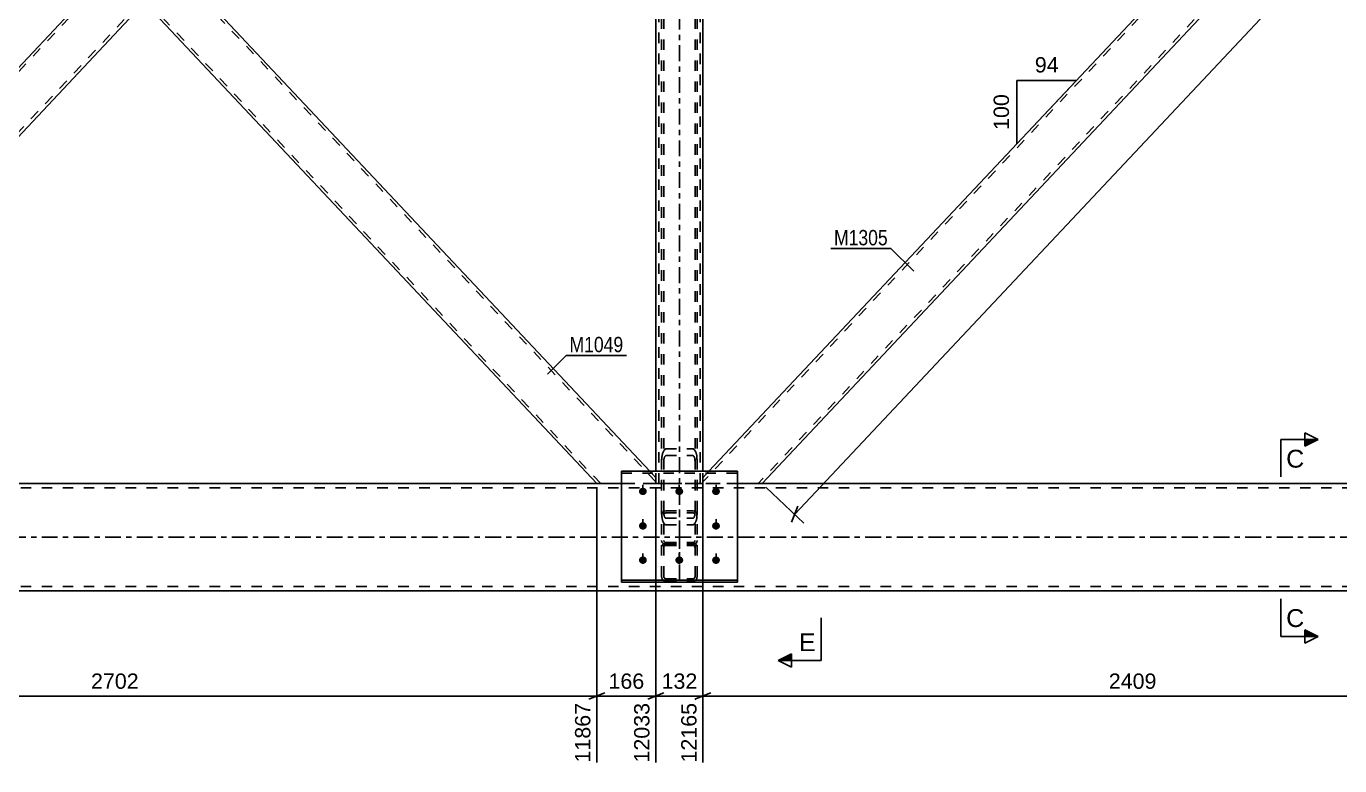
# Model space of a CAD drawing. Header units: millimetres. Extents: x -106 to 1083, y -547 to 294.
# Drawn here: x 681.8 to 927.3, y -255.4 to -117.2 of the extents above; entities that cross this region are included whole.
import ezdxf

# ---------------------------------------------------------------- set-up
doc = ezdxf.new("R2010")
doc.units = ezdxf.units.MM
doc.linetypes.add('DXK_LINE_DOT2', pattern=[3.9198, 1.9599, -1.9599])
doc.linetypes.add('DXK_LINE_DOT3', pattern=[5.9187, 2.979, -0.9799, 0.9799, -0.9799])
doc.styles.add('Arial', font='ARIAL.TTF', dxfattribs={"height": 0.2})
doc.styles.add('Arial Narrow', font='ARIALN.TTF', dxfattribs={"height": 0.2})

# ---------------------------------------------------------------- blocks, each defined once
blk = doc.blocks.new('Part-761556658-1579 - 1390')
at = {"color": 7, "linetype": 'DXK_LINE_DOT2'}
for p, q in [((808.23, -10), (799.43, -10)), ((799.43, -11.1), (799.43, -10)), ((799.97, -202.67), (799.97, -10)), ((807.7, -202.67), (807.7, -10)), ((808.23, -11.1), (808.23, -10)), ((799.43, -202.67), (799.43, -200.36)), ((808.23, -202.67), (808.23, -200.36)), ((808.23, -202.67), (799.43, -202.67))]:
    blk.add_line(p, q, dxfattribs=at)
at = {"color": 2, "linetype": 'Continuous'}
for p, q in [((799.43, -200.36), (799.43, -11.1)), ((808.23, -200.36), (808.23, -11.1))]:
    blk.add_line(p, q, dxfattribs=at)
blk = doc.blocks.new('Part-761556658-1682 - 1390')
at = {"color": 7, "linetype": 'DXK_LINE_DOT2'}
for p, q in [((968.84, -203.47), (45.43, -203.47)), ((814.68, -202.67), (793.01, -202.67)), ((968.84, -221.87), (45.43, -221.87))]:
    blk.add_line(p, q, dxfattribs=at)
at = {"color": 2, "linetype": 'Continuous'}
for p, q in [((793.01, -202.67), (414.68, -202.67)), ((960.84, -202.67), (814.68, -202.67)), ((968.84, -222.67), (45.43, -222.67))]:
    blk.add_line(p, q, dxfattribs=at)
at = {"color": 7, "linetype": 'DXK_LINE_DOT3'}
blk.add_line((45.43, -212.67), (968.84, -212.67), dxfattribs=at)
blk = doc.blocks.new('Part-761556658-1440 - 1390')
at = {"color": 2, "linetype": 'Continuous'}
for p, q in [((793.01, -200.36), (814.68, -200.36)), ((793.01, -221.09), (793.01, -200.36)), ((814.68, -220.72), (814.68, -200.36)), ((793.01, -220.72), (814.68, -220.72)), ((814.68, -221.09), (814.68, -220.72)), ((793.01, -221.09), (814.68, -221.09))]:
    blk.add_line(p, q, dxfattribs=at)
at = {"color": 7, "linetype": 'DXK_LINE_DOT2'}
blk.add_line((793.01, -200.73), (814.68, -200.73), dxfattribs=at)
blk = doc.blocks.new('Part-761556658-1486 - 1390')
at = {"color": 7, "linetype": 'DXK_LINE_DOT3'}
blk.add_line((803.84, -14.24), (803.84, -216.15), dxfattribs=at)
at = {"color": 7, "linetype": 'DXK_LINE_DOT2'}
for p, q in [((800.51, -22.85), (800.57, -22.75)), ((800.51, -207.87), (800.51, -22.85)), ((800.57, -22.75), (800.74, -22.66)), ((800.74, -22.66), (801, -22.6)), ((800.94, -22.8), (800.91, -22.85)), ((800.91, -207.87), (800.91, -22.85)), ((801.03, -22.76), (800.94, -22.8)), ((801, -22.6), (801.31, -22.58)), ((801.16, -22.73), (801.03, -22.76)), ((801.31, -22.72), (801.16, -22.73)), ((801.31, -22.58), (806.38, -22.58)), ((801.31, -22.72), (806.38, -22.72)), ((806.38, -22.58), (806.68, -22.6)), ((806.53, -22.73), (806.38, -22.72)), ((806.66, -22.76), (806.53, -22.73)), ((806.74, -22.8), (806.66, -22.76)), ((806.68, -22.6), (806.94, -22.66)), ((806.78, -22.85), (806.74, -22.8)), ((806.78, -207.87), (806.78, -22.85)), ((806.94, -22.66), (807.11, -22.75)), ((807.11, -22.75), (807.18, -22.85)), ((807.18, -207.87), (807.18, -22.85)), ((800.57, -24.69), (800.51, -24.59)), ((800.74, -24.78), (800.57, -24.69)), ((801, -24.84), (800.74, -24.78)), ((800.91, -24.59), (800.94, -24.64)), ((800.94, -24.64), (801.03, -24.68)), ((801.31, -24.86), (801, -24.84)), ((801.03, -24.68), (801.16, -24.71)), ((801.16, -24.71), (801.31, -24.72)), ((801.31, -24.72), (806.38, -24.72)), ((801.31, -24.86), (806.38, -24.86)), ((806.38, -24.72), (806.53, -24.71)), ((806.68, -24.84), (806.38, -24.86)), ((806.53, -24.71), (806.66, -24.68)), ((806.66, -24.68), (806.74, -24.64)), ((806.94, -24.78), (806.68, -24.84)), ((806.74, -24.64), (806.78, -24.59)), ((807.11, -24.69), (806.94, -24.78)), ((807.18, -24.59), (807.11, -24.69)), ((801.31, -196.18), (801, -196.37)), ((801.31, -196.18), (806.38, -196.18)), ((806.68, -196.37), (806.38, -196.18)), ((800.57, -197.73), (800.51, -198.7)), ((800.91, -198.7), (800.94, -198.22)), ((801.16, -197.53), (801.31, -197.44)), ((801.31, -197.44), (806.38, -197.44)), ((806.38, -197.44), (806.53, -197.53)), ((806.74, -198.22), (806.78, -198.7)), ((807.18, -198.7), (807.11, -197.73)), ((800.91, -202.67), (800.51, -202.67)), ((807.18, -202.67), (806.78, -202.67)), ((800.51, -207.87), (800.57, -208.84)), ((800.94, -208.36), (800.91, -207.87)), ((806.78, -207.87), (806.74, -208.36)), ((807.11, -208.84), (807.18, -207.87)), ((801, -210.2), (801.16, -210.29)), ((801.31, -209.13), (801.16, -209.04)), ((801.16, -210.29), (801.31, -210.39)), ((801.31, -209.13), (806.38, -209.13)), ((801.31, -210.39), (806.38, -210.39)), ((806.53, -209.04), (806.38, -209.13)), ((806.38, -210.39), (806.66, -210.21)), ((806.66, -210.21), (806.68, -210.2))]:
    blk.add_line(p, q, dxfattribs=at)
for centre, radius, start, end in [((803.63, -197.96), 3.07, 148.9118, 175.8159), ((804.05, -197.96), 3.07, 4.1841, 31.0882), ((802.47, -198.33), 1.54, 148.9118, 175.8159), ((805.21, -198.33), 1.54, 4.1841, 31.0882), ((802.47, -208.24), 1.54, 184.1841, 211.0882), ((805.21, -208.24), 1.54, 328.9118, 355.8159), ((803.63, -208.61), 3.07, 184.1841, 211.0882), ((804.05, -208.61), 3.07, 328.9118, 355.8159)]:
    blk.add_arc(centre, radius, start, end, dxfattribs=at)
blk = doc.blocks.new('Part-761556658-1509 - 1390')
at = {"color": 2, "linetype": 'Continuous'}
for p, q in [((703.83, -112.76), (709.87, -106.33)), ((709.87, -106.33), (798.3, -200.36)), ((788.39, -202.67), (703.83, -112.76))]:
    blk.add_line(p, q, dxfattribs=at)
at = {"color": 7, "linetype": 'DXK_LINE_DOT2'}
for p, q in [((799.43, -202.34), (709.51, -106.72)), ((704.2, -112.37), (704.23, -112.34)), ((789.12, -202.67), (704.2, -112.37)), ((798.3, -200.36), (799.43, -201.57)), ((799.43, -202.67), (788.39, -202.67)), ((799.43, -201.57), (799.43, -202.67))]:
    blk.add_line(p, q, dxfattribs=at)
blk = doc.blocks.new('Part-761556658-1561 - 1390')
at = {"color": 7, "linetype": 'DXK_LINE_DOT2'}
for p, q in [((800.57, -208.24), (800.51, -208.53)), ((800.51, -220.03), (800.51, -208.53)), ((800.74, -208), (800.57, -208.24)), ((801, -207.83), (800.74, -208)), ((800.91, -208.53), (800.94, -208.38)), ((800.91, -220.03), (800.91, -208.53)), ((800.94, -208.38), (801.03, -208.26)), ((801.31, -207.78), (801, -207.83)), ((801.03, -208.26), (801.16, -208.18)), ((801.16, -208.18), (801.31, -208.15)), ((801.31, -207.78), (806.38, -207.78)), ((801.31, -208.15), (806.38, -208.15)), ((806.68, -207.83), (806.38, -207.78)), ((806.38, -208.15), (806.53, -208.18)), ((806.53, -208.18), (806.66, -208.26)), ((806.66, -208.26), (806.74, -208.38)), ((806.94, -208), (806.68, -207.83)), ((806.74, -208.38), (806.78, -208.53)), ((806.78, -220.03), (806.78, -208.53)), ((807.11, -208.24), (806.94, -208)), ((807.18, -208.53), (807.11, -208.24)), ((807.18, -220.03), (807.18, -208.53)), ((800.51, -213.29), (800.57, -213.58)), ((800.94, -213.43), (800.91, -213.29)), ((801.03, -213.55), (800.94, -213.43)), ((801.16, -213.64), (801.03, -213.55)), ((806.66, -213.55), (806.53, -213.64)), ((806.74, -213.43), (806.66, -213.55)), ((806.78, -213.29), (806.74, -213.43)), ((807.11, -213.58), (807.18, -213.29)), ((800.51, -214.64), (800.57, -214.31)), ((800.57, -213.58), (800.74, -213.82)), ((800.74, -213.82), (801, -213.98)), ((800.94, -214.47), (800.91, -214.64)), ((801.03, -214.34), (800.94, -214.47)), ((801, -213.85), (801.31, -213.79)), ((801, -213.98), (801.31, -214.04)), ((801.16, -214.24), (801.03, -214.34)), ((801.31, -213.66), (801.16, -213.64)), ((801.31, -214.21), (801.16, -214.24)), ((801.31, -213.66), (806.38, -213.66)), ((801.31, -213.79), (806.38, -213.79)), ((801.31, -214.04), (806.38, -214.04)), ((801.31, -214.21), (806.38, -214.21)), ((806.53, -213.64), (806.38, -213.66)), ((806.38, -213.79), (806.68, -213.85)), ((806.38, -214.04), (806.68, -213.98)), ((806.53, -214.24), (806.38, -214.21)), ((806.66, -214.34), (806.53, -214.24)), ((806.74, -214.47), (806.66, -214.34)), ((806.68, -213.98), (806.94, -213.82)), ((806.78, -214.64), (806.74, -214.47)), ((806.94, -213.82), (807.11, -213.58)), ((807.11, -214.31), (807.18, -214.64)), ((800.57, -220.35), (800.51, -220.03)), ((800.91, -220.03), (800.94, -220.19)), ((800.94, -220.19), (801.03, -220.33)), ((801.31, -220.88), (801, -220.82)), ((801.03, -220.33), (801.16, -220.42)), ((801.16, -220.42), (801.31, -220.45)), ((801.31, -220.45), (806.38, -220.45)), ((801.31, -220.88), (806.38, -220.88)), ((806.38, -220.45), (806.53, -220.42)), ((806.68, -220.82), (806.38, -220.88)), ((806.53, -220.42), (806.66, -220.33)), ((806.66, -220.33), (806.74, -220.19)), ((806.74, -220.19), (806.78, -220.03)), ((807.18, -220.03), (807.11, -220.35))]:
    blk.add_line(p, q, dxfattribs=at)
at = {"color": 7, "linetype": 'DXK_LINE_DOT3'}
blk.add_line((803.84, -220.75), (803.84, -207.49), dxfattribs=at)
at = {"color": 7, "linetype": 'DXK_LINE_DOT2'}
for centre, start, end in [((801.34, -214.6), 114.32, 159.2417), ((806.34, -214.6), 20.7583, 65.68), ((801.34, -220.06), 200.7583, 245.68), ((806.34, -220.06), 294.32, 339.2417)]:
    blk.add_arc(centre, 0.827, start, end, dxfattribs=at)
blk = doc.blocks.new('Bolt-761556658-1754 - 1390')
at = {"linetype": 'Continuous'}
for points in [[(797.01, -204.81), (796.86, -204.8), (796.71, -204.75), (796.58, -204.68), (796.46, -204.58), (796.37, -204.47), (796.31, -204.33), (796.28, -204.19), (796.28, -204.05), (796.31, -203.91), (796.37, -203.78), (796.46, -203.66), (796.58, -203.56), (796.71, -203.49), (796.86, -203.45), (797.01, -203.43), (797.16, -203.45), (797.31, -203.49), (797.44, -203.56), (797.55, -203.66), (797.64, -203.78), (797.71, -203.91), (797.74, -204.05), (797.74, -204.19), (797.71, -204.33), (797.64, -204.47), (797.55, -204.58), (797.44, -204.68), (797.31, -204.75), (797.16, -204.8)], [(803.81, -204.81), (803.66, -204.8), (803.51, -204.75), (803.38, -204.68), (803.26, -204.58), (803.17, -204.47), (803.11, -204.33), (803.08, -204.19), (803.08, -204.05), (803.11, -203.91), (803.17, -203.78), (803.26, -203.66), (803.38, -203.56), (803.51, -203.49), (803.66, -203.45), (803.81, -203.43), (803.96, -203.45), (804.11, -203.49), (804.24, -203.56), (804.35, -203.66), (804.44, -203.78), (804.51, -203.91), (804.54, -204.05), (804.54, -204.19), (804.51, -204.33), (804.44, -204.47), (804.35, -204.58), (804.24, -204.68), (804.11, -204.75), (803.96, -204.8)], [(810.68, -204.81), (810.52, -204.8), (810.38, -204.75), (810.24, -204.68), (810.13, -204.58), (810.04, -204.47), (809.98, -204.33), (809.95, -204.19), (809.95, -204.05), (809.98, -203.91), (810.04, -203.78), (810.13, -203.66), (810.24, -203.56), (810.38, -203.49), (810.52, -203.45), (810.68, -203.43), (810.83, -203.45), (810.97, -203.49), (811.11, -203.56), (811.22, -203.66), (811.31, -203.78), (811.37, -203.91), (811.4, -204.05), (811.4, -204.19), (811.37, -204.33), (811.31, -204.47), (811.22, -204.58), (811.11, -204.68), (810.97, -204.75), (810.83, -204.8)], [(797.01, -211.26), (796.86, -211.25), (796.71, -211.2), (796.58, -211.13), (796.46, -211.04), (796.37, -210.92), (796.31, -210.79), (796.28, -210.65), (796.28, -210.5), (796.31, -210.36), (796.37, -210.23), (796.46, -210.11), (796.58, -210.02), (796.71, -209.94), (796.86, -209.9), (797.01, -209.89), (797.16, -209.9), (797.31, -209.94), (797.44, -210.02), (797.55, -210.11), (797.64, -210.23), (797.71, -210.36), (797.74, -210.5), (797.74, -210.65), (797.71, -210.79), (797.64, -210.92), (797.55, -211.04), (797.44, -211.13), (797.31, -211.2), (797.16, -211.25)], [(810.68, -211.26), (810.52, -211.25), (810.38, -211.2), (810.24, -211.13), (810.13, -211.04), (810.04, -210.92), (809.98, -210.79), (809.95, -210.65), (809.95, -210.5), (809.98, -210.36), (810.04, -210.23), (810.13, -210.11), (810.24, -210.02), (810.38, -209.94), (810.52, -209.9), (810.68, -209.89), (810.83, -209.9), (810.97, -209.94), (811.11, -210.02), (811.22, -210.11), (811.31, -210.23), (811.37, -210.36), (811.4, -210.5), (811.4, -210.65), (811.37, -210.79), (811.31, -210.92), (811.22, -211.04), (811.11, -211.13), (810.97, -211.2), (810.83, -211.25)], [(797.01, -217.65), (796.86, -217.64), (796.71, -217.59), (796.58, -217.52), (796.46, -217.43), (796.37, -217.31), (796.31, -217.18), (796.28, -217.04), (796.28, -216.89), (796.31, -216.75), (796.37, -216.62), (796.46, -216.5), (796.58, -216.41), (796.71, -216.33), (796.86, -216.29), (797.01, -216.27), (797.16, -216.29), (797.31, -216.33), (797.44, -216.41), (797.55, -216.5), (797.64, -216.62), (797.71, -216.75), (797.74, -216.89), (797.74, -217.04), (797.71, -217.18), (797.64, -217.31), (797.55, -217.43), (797.44, -217.52), (797.31, -217.59), (797.16, -217.64)], [(803.81, -217.65), (803.66, -217.64), (803.51, -217.59), (803.38, -217.52), (803.26, -217.43), (803.17, -217.31), (803.11, -217.18), (803.08, -217.04), (803.08, -216.89), (803.11, -216.75), (803.17, -216.62), (803.26, -216.5), (803.38, -216.41), (803.51, -216.33), (803.66, -216.29), (803.81, -216.27), (803.96, -216.29), (804.11, -216.33), (804.24, -216.41), (804.35, -216.5), (804.44, -216.62), (804.51, -216.75), (804.54, -216.89), (804.54, -217.04), (804.51, -217.18), (804.44, -217.31), (804.35, -217.43), (804.24, -217.52), (804.11, -217.59), (803.96, -217.64)], [(810.68, -217.65), (810.52, -217.64), (810.38, -217.59), (810.24, -217.52), (810.13, -217.43), (810.04, -217.31), (809.98, -217.18), (809.95, -217.04), (809.95, -216.89), (809.98, -216.75), (810.04, -216.62), (810.13, -216.5), (810.24, -216.41), (810.38, -216.33), (810.52, -216.29), (810.68, -216.27), (810.83, -216.29), (810.97, -216.33), (811.11, -216.41), (811.22, -216.5), (811.31, -216.62), (811.37, -216.75), (811.4, -216.89), (811.4, -217.04), (811.37, -217.18), (811.31, -217.31), (811.22, -217.43), (811.11, -217.52), (810.97, -217.59), (810.83, -217.64)]]:
    blk.add_hatch(color=1, dxfattribs=at).paths.add_polyline_path(points)
at = {"color": 1, "linetype": 'Continuous'}
for p, q in [((797.01, -204.78), (797.01, -202.89)), ((803.81, -204.78), (803.81, -202.89)), ((810.68, -204.78), (810.68, -202.89)), ((797.01, -211.24), (797.01, -209.34)), ((810.68, -211.24), (810.68, -209.34)), ((797.01, -217.63), (797.01, -215.73)), ((803.81, -217.63), (803.81, -215.73)), ((810.68, -217.63), (810.68, -215.73))]:
    blk.add_line(p, q, dxfattribs=at)
blk = doc.blocks.new('Part-761556658-1832 - 1390')
at = {"color": 7, "linetype": 'DXK_LINE_DOT2'}
for p, q in [((989.12, -10), (808.23, -202.34)), ((999.43, -10.32), (818.55, -202.67)), ((999.43, -10), (988.39, -10)), ((903.83, -99.91), (897.79, -106.33)), ((809.36, -200.36), (808.23, -201.57)), ((808.23, -202.67), (808.23, -201.57)), ((819.28, -202.67), (808.23, -202.67))]:
    blk.add_line(p, q, dxfattribs=at)
at = {"color": 2, "linetype": 'Continuous'}
for p, q in [((999.43, -11.1), (819.28, -202.67)), ((988.39, -10), (903.83, -99.91)), ((999.43, -11.1), (999.43, -10)), ((897.79, -106.33), (809.36, -200.36))]:
    blk.add_line(p, q, dxfattribs=at)
blk = doc.blocks.new('Part-761556658-1842 - 1390')
at = {"color": 7, "linetype": 'DXK_LINE_DOT2'}
for p, q in [((789.12, -10), (608.23, -202.34)), ((799.43, -10.32), (618.55, -202.67)), ((799.43, -10), (788.39, -10)), ((703.83, -99.91), (697.79, -106.33)), ((709.87, -106.33), (703.83, -112.76)), ((619.28, -202.67), (608.23, -202.67))]:
    blk.add_line(p, q, dxfattribs=at)
at = {"color": 2, "linetype": 'Continuous'}
for p, q in [((788.39, -10), (703.83, -99.91)), ((799.43, -11.1), (709.87, -106.33)), ((799.43, -11.1), (799.43, -10)), ((697.79, -106.33), (608.23, -201.57)), ((703.83, -112.76), (619.28, -202.67)), ((608.23, -202.67), (608.23, -201.57))]:
    blk.add_line(p, q, dxfattribs=at)
blk = doc.blocks.new('StraightDimension-761556658-20779 - 1390')
at = {"color": 7, "linetype": 'Continuous'}
for p, q in [((799.43, -203.67), (799.43, -254.78)), ((808.23, -202.57), (808.23, -254.78)), ((797.93, -242.96), (800.93, -241.76)), ((799.43, -242.36), (808.23, -242.36)), ((809.73, -241.76), (806.73, -242.96))]:
    blk.add_line(p, q, dxfattribs=at)
at = {"color": 0}
blk.add_wipeout([(807.77, -241.61), (807.77, -237.41), (799.9, -237.41), (799.9, -241.61)], dxfattribs=at)
at = {"color": 0, "linetype": 'Continuous'}
blk.add_wipeout([(807.63, -243.06), (803.43, -243.06), (803.43, -255.38), (807.63, -255.38)], dxfattribs=at)
at = {"color": 3, "style": 'Arial'}
blk.add_text('132', height=2.865, dxfattribs=at).set_placement((800.5, -241.01))
at = {"color": 3, "linetype": 'Continuous', "style": 'Arial'}
blk.add_text('12165', height=2.865, rotation=90.0002, dxfattribs=at).set_placement((807.03, -254.78))
blk = doc.blocks.new('StraightDimension-761556658-21782 - 1390')
at = {"color": 7, "linetype": 'Continuous'}
for p, q in [((1000.16, -11.79), (1007.28, -18.48)), ((825.38, -208.4), (1005.53, -16.84)), ((1004.94, -18.34), (1006.12, -15.33)), ((820.01, -203.35), (827.12, -210.05)), ((825.97, -206.9), (824.78, -209.9))]:
    blk.add_line(p, q, dxfattribs=at)
at = {"color": 0}
blk.add_wipeout([(918.36, -108.43), (915.3, -105.55), (908.39, -112.9), (911.45, -115.78)], dxfattribs=at)
at = {"color": 3, "style": 'Arial'}
blk.add_text('3945', height=2.865, rotation=46.7591, dxfattribs=at).set_placement((911.42, -114.93))
blk = doc.blocks.new('StraightDimension-761556658-20778 - 1390')
at = {"color": 7, "linetype": 'Continuous'}
for p, q in [((808.23, -202.57), (808.23, -254.78)), ((968.84, -223.71), (968.84, -254.78)), ((809.73, -241.76), (806.73, -242.96)), ((808.23, -242.36), (968.84, -242.36)), ((967.34, -242.96), (970.34, -241.76))]:
    blk.add_line(p, q, dxfattribs=at)
at = {"color": 0}
blk.add_wipeout([(893.58, -241.61), (893.58, -237.41), (883.49, -237.41), (883.49, -241.61)], dxfattribs=at)
at = {"color": 0, "linetype": 'Continuous'}
blk.add_wipeout([(968.24, -243.06), (964.04, -243.06), (964.04, -255.38), (968.24, -255.38)], dxfattribs=at)
at = {"color": 3, "style": 'Arial'}
blk.add_text('2409', height=2.865, dxfattribs=at).set_placement((884.09, -241.01))
at = {"color": 3, "linetype": 'Continuous', "style": 'Arial'}
blk.add_text('14574', height=2.865, rotation=90.0002, dxfattribs=at).set_placement((967.64, -254.78))
blk = doc.blocks.new('StraightDimension-761556658-20780 - 1390')
at = {"color": 7, "linetype": 'Continuous'}
for p, q in [((788.39, -203.67), (788.39, -254.78)), ((799.43, -203.67), (799.43, -254.78)), ((786.89, -242.96), (789.89, -241.76)), ((788.39, -242.36), (799.43, -242.36)), ((800.93, -241.76), (797.93, -242.96))]:
    blk.add_line(p, q, dxfattribs=at)
at = {"color": 0}
blk.add_wipeout([(797.85, -241.61), (797.85, -237.41), (789.98, -237.41), (789.98, -241.61)], dxfattribs=at)
at = {"color": 0, "linetype": 'Continuous'}
blk.add_wipeout([(798.83, -243.06), (794.63, -243.06), (794.63, -255.38), (798.83, -255.38)], dxfattribs=at)
at = {"color": 3, "style": 'Arial'}
blk.add_text('166', height=2.865, dxfattribs=at).set_placement((790.58, -241.01))
at = {"color": 3, "linetype": 'Continuous', "style": 'Arial'}
blk.add_text('12033', height=2.865, rotation=90.0002, dxfattribs=at).set_placement((798.23, -254.78))
blk = doc.blocks.new('StraightDimension-761556658-20781 - 1390')
at = {"color": 7, "linetype": 'Continuous'}
for p, q in [((608.23, -202.57), (608.23, -252.55)), ((788.39, -203.67), (788.39, -254.78)), ((609.73, -241.76), (606.73, -242.96)), ((608.23, -242.36), (788.39, -242.36)), ((786.89, -242.96), (789.89, -241.76))]:
    blk.add_line(p, q, dxfattribs=at)
at = {"color": 0}
blk.add_wipeout([(703.36, -241.61), (703.36, -237.41), (693.26, -237.41), (693.26, -241.61)], dxfattribs=at)
at = {"color": 0, "linetype": 'Continuous'}
blk.add_wipeout([(787.79, -243.06), (783.59, -243.06), (783.59, -255.38), (787.79, -255.38)], dxfattribs=at)
at = {"color": 3, "style": 'Arial'}
blk.add_text('2702', height=2.865, dxfattribs=at).set_placement((693.86, -241.01))
at = {"color": 3, "linetype": 'Continuous', "style": 'Arial'}
blk.add_text('11867', height=2.865, rotation=90.0002, dxfattribs=at).set_placement((787.19, -254.78))
blk = doc.blocks.new('AngleDimension-761556658-21391 - 1390')
at = {"color": 7, "linetype": 'Continuous'}
for p, q in [((866.93, -127.35), (878.03, -127.35)), ((866.93, -139.15), (878.03, -127.35)), ((866.93, -139.15), (866.93, -127.35)), ((866.91, -139.18), (866.93, -139.15))]:
    blk.add_line(p, q, dxfattribs=at)
at = {"color": 0}
for points in [[(875.31, -126.45), (875.31, -122.25), (869.66, -122.25), (869.66, -126.45)], [(866.03, -129.31), (861.83, -129.31), (861.83, -137.18), (866.03, -137.18)]]:
    blk.add_wipeout(points, dxfattribs=at)
at = {"color": 3, "style": 'Arial'}
blk.add_text('94', height=2.865, dxfattribs=at).set_placement((870.26, -125.85))
blk.add_text('100', height=2.865, rotation=90.0002, dxfattribs=at).set_placement((865.43, -136.58))
blk = doc.blocks.new('SectionMark-761556658-3257 - 1390')
at = {"color": 6, "linetype": 'Continuous'}
for p, q in [((920.74, -193.18), (923.24, -194.43)), ((916.24, -194.43), (923.24, -194.43)), ((916.24, -231.21), (923.24, -231.21)), ((923.24, -231.21), (920.74, -232.46))]:
    blk.add_line(p, q, dxfattribs=at)
at = {"color": 0, "linetype": 'Continuous'}
for points in [[(920.61, -199.68), (920.61, -196.18), (917.24, -196.18), (917.24, -199.68)], [(920.61, -229.46), (920.61, -225.96), (917.24, -225.96), (917.24, -229.46)]]:
    blk.add_wipeout(points, dxfattribs=at)
at = {"linetype": 'Continuous'}
for points in [[(920.74, -195.68), (920.74, -194.43), (923.24, -194.43)], [(920.74, -231.21), (920.74, -229.96), (923.24, -231.21)]]:
    blk.add_hatch(color=6, dxfattribs=at).paths.add_polyline_path(points)
at = {"color": 6, "linetype": 'Continuous'}
for p, q in [((920.74, -195.68), (920.74, -193.18)), ((916.24, -194.43), (916.24, -201.43)), ((923.24, -194.43), (920.74, -195.68)), ((916.24, -231.21), (916.24, -224.21)), ((923.24, -231.21), (920.74, -229.96)), ((920.74, -229.96), (920.74, -232.46))]:
    blk.add_line(p, q, dxfattribs=at)
at = {"color": 3, "linetype": 'Continuous', "style": 'Arial'}
for p in [(917.24, -199.68), (917.24, -229.46)]:
    blk.add_text('C', height=3.34, dxfattribs=at).set_placement(p)
blk = doc.blocks.new('Mark-761556658-20243 - 1390')
at = {"color": 0}
blk.add_wipeout([(793.35, -178.11), (793.35, -175.11), (783.3, -175.11), (783.3, -178.11)], dxfattribs=at)
blk.add_wipeout([(793.35, -178.11), (793.35, -175.11), (783.3, -175.11), (783.3, -178.11)], dxfattribs=at)
at = {"color": 30, "linetype": 'Continuous'}
for p, q in [((779.17, -182.24), (782.7, -178.71)), ((782.7, -178.71), (793.95, -178.71))]:
    blk.add_line(p, q, dxfattribs=at)
at = {"color": 3, "style": 'Arial Narrow'}
blk.add_text('M1049', height=2.863, dxfattribs=at).set_placement((783.3, -178.11))
blk = doc.blocks.new('Mark-761556658-20270 - 1390')
at = {"color": 0}
blk.add_wipeout([(842.78, -158.14), (842.78, -155.14), (832.73, -155.14), (832.73, -158.14)], dxfattribs=at)
blk.add_wipeout([(842.78, -158.14), (842.78, -155.14), (832.73, -155.14), (832.73, -158.14)], dxfattribs=at)
at = {"color": 30, "linetype": 'Continuous'}
for p in [(832.13, -158.74), (847.62, -162.98)]:
    blk.add_line(p, (843.38, -158.74), dxfattribs=at)
at = {"color": 3, "style": 'Arial Narrow'}
blk.add_text('M1305', height=2.863, dxfattribs=at).set_placement((832.73, -158.14))
blk = doc.blocks.new('SectionMark-761556658-22775 - 1390')
at = {"linetype": 'Continuous'}
for points in [[(824.81, 52.65), (824.81, 51.4), (822.31, 52.65)], [(824.81, -234.47), (824.81, -235.72), (822.31, -235.72)]]:
    blk.add_hatch(color=6, dxfattribs=at).paths.add_polyline_path(points)
at = {"color": 6, "linetype": 'Continuous'}
for p, q in [((822.31, 52.65), (824.81, 53.9)), ((830.31, 52.65), (822.31, 52.65)), ((822.31, 52.65), (824.81, 51.4)), ((824.81, 51.4), (824.81, 53.9)), ((822.31, -235.72), (824.81, -234.47)), ((824.81, -234.47), (824.81, -236.97)), ((830.31, -235.72), (822.31, -235.72)), ((824.81, -236.97), (822.31, -235.72))]:
    blk.add_line(p, q, dxfattribs=at)
at = {"color": 0, "linetype": 'Continuous'}
for points in [[(829.31, 47.4), (829.31, 50.9), (826.2, 50.9), (826.2, 47.4)], [(829.31, -233.97), (829.31, -230.47), (826.2, -230.47), (826.2, -233.97)]]:
    blk.add_wipeout(points, dxfattribs=at)
at = {"color": 6, "linetype": 'Continuous'}
for p, q in [((830.31, 52.65), (830.31, 44.65)), ((830.31, -235.72), (830.31, -227.72))]:
    blk.add_line(p, q, dxfattribs=at)
at = {"color": 3, "linetype": 'Continuous', "style": 'Arial'}
for p in [(826.2, 47.4), (826.2, -233.97)]:
    blk.add_text('E', height=3.34, dxfattribs=at).set_placement(p)

msp = doc.modelspace()

# ---------------------------------------------------------------- block references
for name in ['Part-761556658-1842 - 1390', 'Part-761556658-1579 - 1390', 'Part-761556658-1832 - 1390', 'Part-761556658-1486 - 1390', 'Part-761556658-1509 - 1390', 'Part-761556658-1440 - 1390', 'Part-761556658-1682 - 1390', 'Bolt-761556658-1754 - 1390', 'Part-761556658-1561 - 1390']:
    msp.add_blockref(name, (0, 0))

# ---------------------------------------------------------------- next in the draw order: block references
for name in ['StraightDimension-761556658-21782 - 1390', 'Mark-761556658-20243 - 1390', 'StraightDimension-761556658-20779 - 1390']:
    msp.add_blockref(name, (0, 0))

# ---------------------------------------------------------------- next in the draw order: block references
for name in ['AngleDimension-761556658-21391 - 1390', 'Mark-761556658-20270 - 1390', 'StraightDimension-761556658-20780 - 1390', 'StraightDimension-761556658-20778 - 1390']:
    msp.add_blockref(name, (0, 0))

# ---------------------------------------------------------------- next in the draw order: block references
for name in ['SectionMark-761556658-22775 - 1390', 'SectionMark-761556658-3257 - 1390', 'StraightDimension-761556658-20781 - 1390']:
    msp.add_blockref(name, (0, 0))

doc.saveas('drawing.dxf')
